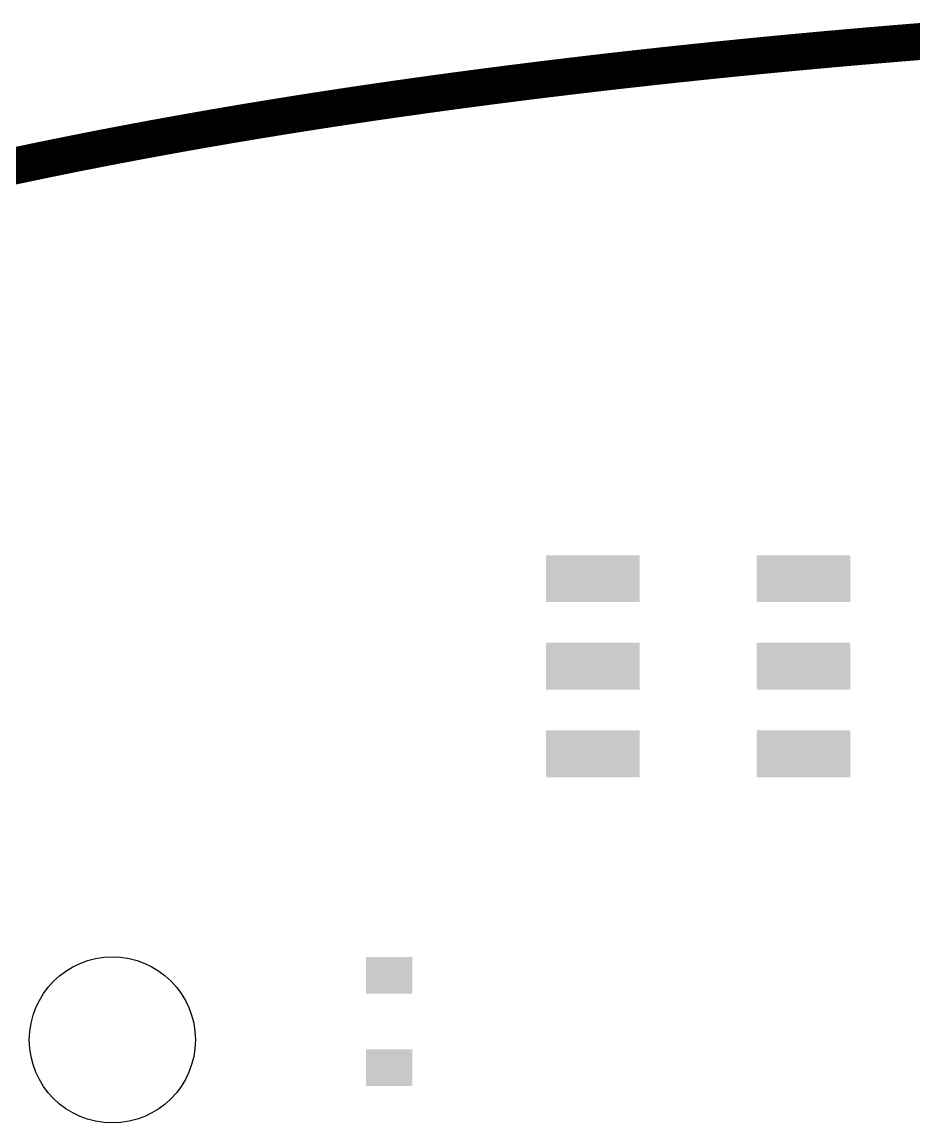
# Model space of a CAD drawing. Extents: x -0.2 to 60.2, y -0.2 to 22.2.
# Drawn here: x 9.02 to 18.69, y 10.1 to 22.03 of the extents above; entities that cross this region are included whole.
import ezdxf

# ---------------------------------------------------------------- set-up
doc = ezdxf.new("R2010")
doc.units = 0
doc.layers.add('20', color=7, linetype='CONTINUOUS')
doc.layers.add('32', color=253, linetype='CONTINUOUS')

# ---------------------------------------------------------------- blocks, each defined once
blk = doc.blocks.new('RECT')
blk.add_solid([(-0.5, -0.5), (0.5, -0.5), (-0.5, 0.5), (0.5, 0.5)])

msp = doc.modelspace()

# ---------------------------------------------------------------- linework, layer by layer
at = {"layer": '20', "const_width": 0.4}
for points in [[(18.0325, 21.7606), (17.817, 21.7416)], [(18.248, 21.7791), (18.0325, 21.7606)], [(18.4636, 21.7973), (18.248, 21.7791)], [(18.6792, 21.8149), (18.4636, 21.7973)], [(18.8949, 21.8323), (18.6792, 21.8149)], [(16.74, 21.6396), (16.5247, 21.6179)], [(16.9552, 21.6609), (16.74, 21.6396)], [(17.1707, 21.6818), (16.9552, 21.6609)], [(17.3861, 21.7021), (17.1707, 21.6818)], [(17.6015, 21.722), (17.3861, 21.7021)], [(17.817, 21.7416), (17.6015, 21.722)], [(15.664, 21.5258), (15.4489, 21.5016)], [(15.8791, 21.5495), (15.664, 21.5258)], [(16.0942, 21.5728), (15.8791, 21.5495)], [(16.3094, 21.5955), (16.0942, 21.5728)], [(16.5247, 21.6179), (16.3094, 21.5955)], [(14.589, 21.3994), (14.3741, 21.3725)], [(14.8039, 21.4257), (14.589, 21.3994)], [(15.0188, 21.4515), (14.8039, 21.4257)], [(15.2338, 21.4768), (15.0188, 21.4515)], [(15.4489, 21.5016), (15.2338, 21.4768)], [(13.7298, 21.2886), (13.5152, 21.2595)], [(13.9446, 21.3171), (13.7298, 21.2886)], [(14.1593, 21.3451), (13.9446, 21.3171)], [(14.3741, 21.3725), (14.1593, 21.3451)], [(12.8714, 21.1685), (12.657, 21.1369)], [(13.086, 21.1994), (12.8714, 21.1685)], [(13.3005, 21.2298), (13.086, 21.1994)], [(13.5152, 21.2595), (13.3005, 21.2298)], [(12.2282, 21.0718), (12.0139, 21.0382)], [(12.4426, 21.1046), (12.2282, 21.0718)], [(12.657, 21.1369), (12.4426, 21.1046)], [(11.3714, 20.9333), (11.1573, 20.8969)], [(11.5854, 20.9689), (11.3714, 20.9333)], [(11.7996, 21.0039), (11.5854, 20.9689)], [(12.0139, 21.0382), (11.7996, 21.0039)], [(10.7294, 20.8218), (10.5155, 20.7831)], [(10.9433, 20.8597), (10.7294, 20.8218)], [(11.1573, 20.8969), (10.9433, 20.8597)], [(10.088, 20.7034), (9.8742, 20.6623)], [(10.3017, 20.7436), (10.088, 20.7034)], [(10.5155, 20.7831), (10.3017, 20.7436)], [(9.4472, 20.5776), (9.2339, 20.534)], [(9.6607, 20.6204), (9.4472, 20.5776)], [(9.8742, 20.6623), (9.6607, 20.6204)], [(9.0207, 20.4894), (8.8077, 20.444)], [(9.2339, 20.534), (9.0207, 20.4894)]]:
    msp.add_lwpolyline(points, dxfattribs=at)
at = {"layer": '20', "const_width": 0.2}
for points in [[(18.0239, 21.8602, 1), (18.0411, 21.6609)], [(18.0413, 21.6609, 1), (18.0237, 21.8602)], [(18.2397, 21.8787, 1), (18.2564, 21.6795)], [(18.2566, 21.6795, 1), (18.2395, 21.8787)], [(18.4554, 21.8969, 1), (18.4718, 21.6976)], [(18.472, 21.6976, 1), (18.4552, 21.8969)], [(18.6713, 21.9146, 1), (18.6872, 21.7153)], [(18.6874, 21.7153, 1), (18.6711, 21.9146)], [(16.7301, 21.7391, 1), (16.7498, 21.5401)], [(16.75, 21.5401, 1), (16.7299, 21.7391)], [(16.9456, 21.7605, 1), (16.9649, 21.5614)], [(16.9651, 21.5614, 1), (16.9454, 21.7605)], [(17.1612, 21.7813, 1), (17.1801, 21.5822)], [(17.1803, 21.5822, 1), (17.161, 21.7813)], [(17.3769, 21.8017, 1), (17.3952, 21.6026)], [(17.3955, 21.6026, 1), (17.3766, 21.8017)], [(17.5925, 21.8216, 1), (17.6105, 21.6225)], [(17.6107, 21.6225, 1), (17.5923, 21.8216)], [(17.8082, 21.8412, 1), (17.8257, 21.6419)], [(17.826, 21.642, 1), (17.8079, 21.8411)], [(15.653, 21.6252, 1), (15.6749, 21.4264)], [(15.6752, 21.4264, 1), (15.6527, 21.6252)], [(15.8683, 21.649, 1), (15.8898, 21.4501)], [(15.89, 21.4502, 1), (15.8681, 21.6489)], [(16.0837, 21.6722, 1), (16.1047, 21.4734)], [(16.1049, 21.4734, 1), (16.0835, 21.6722)], [(16.2991, 21.695, 1), (16.3197, 21.4961)], [(16.3199, 21.4961, 1), (16.2989, 21.695)], [(16.5146, 21.7173, 1), (16.5347, 21.5184)], [(16.535, 21.5184, 1), (16.5143, 21.7173)], [(14.5768, 21.4986, 1), (14.6011, 21.3001)], [(14.6014, 21.3001, 1), (14.5765, 21.4986)], [(14.7919, 21.525, 1), (14.8158, 21.3264)], [(14.816, 21.3264, 1), (14.7917, 21.525)], [(15.0071, 21.5508, 1), (15.0305, 21.3522)], [(15.0307, 21.3522, 1), (15.0069, 21.5508)], [(15.2223, 21.5761, 1), (15.2453, 21.3774)], [(15.2455, 21.3774, 1), (15.2221, 21.5761)], [(15.4376, 21.6009, 1), (15.4601, 21.4022)], [(15.4603, 21.4022, 1), (15.4374, 21.6009)], [(13.7166, 21.3877, 1), (13.743, 21.1895)], [(13.7433, 21.1895, 1), (13.7163, 21.3877)], [(13.9316, 21.4163, 1), (13.9575, 21.2179)], [(13.9577, 21.218, 1), (13.9314, 21.4162)], [(14.1466, 21.4443, 1), (14.172, 21.2459)], [(14.1722, 21.2459, 1), (14.1464, 21.4443)], [(14.3617, 21.4717, 1), (14.3865, 21.2733)], [(14.3868, 21.2733, 1), (14.3614, 21.4717)], [(12.8571, 21.2675, 1), (12.8857, 21.0695)], [(12.886, 21.0696, 1), (12.8568, 21.2674)], [(13.0719, 21.2984, 1), (13.1, 21.1004)], [(13.1002, 21.1004, 1), (13.0717, 21.2984)], [(13.2868, 21.3288, 1), (13.3142, 21.1307)], [(13.3145, 21.1307, 1), (13.2865, 21.3288)], [(13.5017, 21.3585, 1), (13.5286, 21.1604)], [(13.5289, 21.1604, 1), (13.5014, 21.3585)], [(12.213, 21.1706, 1), (12.2434, 20.9729)], [(12.2437, 20.973, 1), (12.2127, 21.1705)], [(12.4277, 21.2035, 1), (12.4574, 21.0058)], [(12.4577, 21.0058, 1), (12.4274, 21.2035)], [(12.6424, 21.2358, 1), (12.6715, 21.038)], [(12.6718, 21.038, 1), (12.6421, 21.2358)], [(11.3549, 21.0319, 1), (11.3878, 20.8346)], [(11.3881, 20.8347, 1), (11.3546, 21.0318)], [(11.5693, 21.0676, 1), (11.6016, 20.8703)], [(11.6019, 20.8703, 1), (11.569, 21.0676)], [(11.7838, 21.1026, 1), (11.8155, 20.9052)], [(11.8158, 20.9052, 1), (11.7835, 21.1026)], [(11.9984, 21.137, 1), (12.0294, 20.9394)], [(12.0297, 20.9395, 1), (11.9981, 21.1369)], [(10.7119, 20.9202, 1), (10.7468, 20.7233)], [(10.7471, 20.7233, 1), (10.7116, 20.9202)], [(10.9262, 20.9582, 1), (10.9604, 20.7612)], [(10.9608, 20.7612, 1), (10.9258, 20.9582)], [(11.1405, 20.9954, 1), (11.1741, 20.7983)], [(11.1744, 20.7983, 1), (11.1402, 20.9954)], [(10.0694, 20.8016, 1), (10.1065, 20.6051)], [(10.1068, 20.6051, 1), (10.0691, 20.8016)], [(10.2835, 20.8419, 1), (10.3198, 20.6453)], [(10.3202, 20.6453, 1), (10.2831, 20.8419)], [(10.4977, 20.8815, 1), (10.5333, 20.6847)], [(10.5337, 20.6848, 1), (10.4973, 20.8814)], [(9.4276, 20.6757, 1), (9.4668, 20.4795)], [(9.4672, 20.4796, 1), (9.4272, 20.6756)], [(9.6414, 20.7185, 1), (9.68, 20.5222)], [(9.6803, 20.5223, 1), (9.6411, 20.7184)], [(9.8554, 20.7605, 1), (9.8931, 20.564)], [(9.8935, 20.5641, 1), (9.855, 20.7604)], [(9.0002, 20.5873, 1), (9.0412, 20.3915)], [(9.0416, 20.3916, 1), (8.9998, 20.5872)], [(9.2139, 20.6319, 1), (9.2539, 20.436)], [(9.2544, 20.4361, 1), (9.2134, 20.6318)]]:
    msp.add_lwpolyline(points, format="xyb", dxfattribs=at)
at = {"layer": '20'}
msp.add_circle((10, 11), 0.9, dxfattribs=at)

# ---------------------------------------------------------------- block references
at = {"layer": '32'}
for p, xscale, yscale, rotation in [((15.207, 16), 0.508, 1.016, 90), ((17.493, 16), 0.508, 1.016, 90), ((15.207, 15.05), 0.508, 1.016, 90), ((17.493, 15.05), 0.508, 1.016, 90), ((15.207, 14.1), 0.508, 1.016, 90), ((17.493, 14.1), 0.508, 1.016, 90), ((13, 11.7), 0.4, 0.5, 270), ((13, 10.7), 0.4, 0.5, 270)]:
    msp.add_blockref('RECT', p, dxfattribs=dict(at, xscale=xscale, yscale=yscale, rotation=rotation))

doc.saveas('drawing.dxf')
